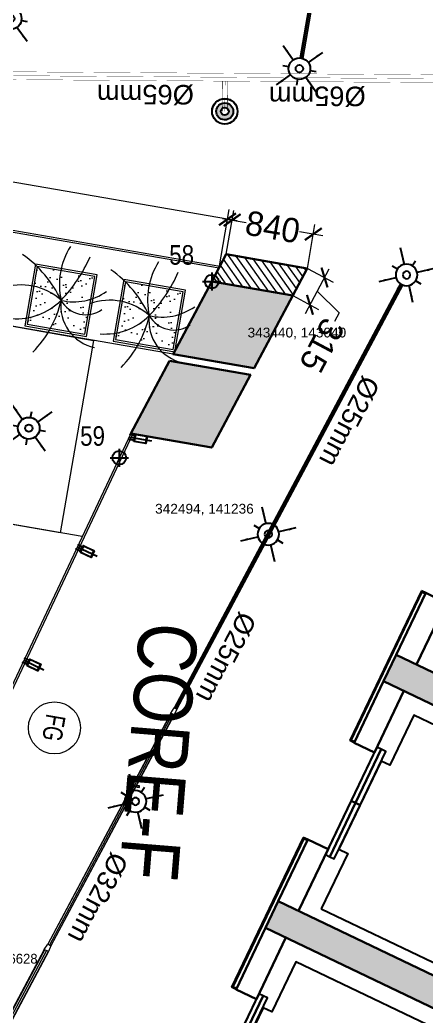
# Model space of a CAD drawing. Header units: inches. Extents: x 257070 to 799932, y -17980 to 269260.
# Drawn here: x 341477 to 345635, y 135518 to 145720 of the extents above; entities that cross this region are included whole.
import ezdxf
from ezdxf.enums import TextEntityAlignment as Align

# ---------------------------------------------------------------- set-up
doc = ezdxf.new("R2010")
doc.units = ezdxf.units.IN
doc.header["$MEASUREMENT"] = 0
doc.header["$PDMODE"] = 99
doc.header["$PDSIZE"] = 100
doc.linetypes.add('DASHED2', pattern=[0.375, 0.25, -0.125])
for name, color, linetype in [('0-AES-F-SPRINKLER', 10, 'Continuous'), ('0-aes-ff Nozzel', 30, 'Continuous'), ('0-aes-water curtan pipe', 200, 'Continuous'), ('C 9$0$DSP_GLAZING', 150, 'Continuous'), ('C 9$0$DSP_MISCELANEOUS', 143, 'Continuous'), ('DSP_DOOR', 8, 'Continuous'), ('DSP_LIFT CAR', 251, 'Continuous'), ('DSP_SLAB CO-ORDINATES', 160, 'Continuous'), ('DSP_TEXT', 6, 'Continuous'), ('F 9$0$DSP_SLAB CO-ORDINATES', 5, 'Continuous'), ('F 9$0$DSP_WALL CO-ORDINATES', 5, 'Continuous')]:
    doc.layers.add(name, color=color, linetype=linetype)
for name, color, linetype, lineweight in [('0-AES-F-SPRINKLER PIPE', 10, 'Continuous', 15), ('0-aes-FF-Sprinkler Header', 5, 'Continuous', 0), ('04--HATCH-0', 253, 'Continuous', 13), ('05--TEXT-1', 1, 'Continuous', 20), ('07--DIM-1', 1, 'Continuous', 20), ('08--DOOR REF', 7, 'Continuous', 20), ('08--DOORREF', 7, 'Continuous', 20), ('08--DOORREF-1', 7, 'Continuous', 20), ('E--CONCRETE-4', 4, 'Continuous', 40), ('E--CONCRETE-SHADE', 253, 'Continuous', 20), ('F--BRICKWALL HATCH', 252, 'Continuous', 20), ('F--BRICKWALL-3', 252, 'Continuous', 30), ('L--GLASS-01', 142, 'Continuous', 20), ('M--TILING-2', 252, 'Continuous', 18), ('Q--PARKING', 253, 'Continuous', 13)]:
    doc.layers.add(name, color=color, linetype=linetype, lineweight=lineweight)
doc.layers.add('N--FURNITURE-3', color=7, linetype='Continuous', lineweight=13, true_color=0xd47d7d)
doc.styles.add('F 9$0$Standard', font='arial.ttf')
doc.styles.add('F 9$0$TEXT style 75', font='ARIALN.TTF')
doc.styles.get("Standard").update_dxf_attribs({"font": 'arial.ttf'})
doc.styles.add('TEXT style 175', font='GOTHIC.TTF')
doc.styles.add('Text style 250', font='ARIALN.TTF', dxfattribs={"height": 500})
doc.dimstyles.new('175', dxfattribs={"dimtxt": 350, "dimasz": 263, "dimexe": 263, "dimexo": 0, "dimgap": 175, "dimtad": 0, "dimdec": 0, "dimrnd": 5, "dimzin": 0, "dimdsep": 46, "dimtxsty": 'TEXT style 175', "dimblk": 'OBLIQUE', "dimcen": 0.09, "dimdle": 263, "dimclrd": 256, "dimclre": 256, "dimclrt": 256, "dimadec": 0, "dimazin": 0, "dimtfac": 1, "dimtdec": 0, "dimtofl": 0, "dimtmove": 1, "dimatfit": 3, "dimldrblk": 'OPEN90', "dimfxl": 1, "dimtolj": 1, "dimtzin": 0, "dimarcsym": 0})
doc.dimstyles.new('ISO-25', dxfattribs={"dimtxt": 2.5, "dimasz": 2.5, "dimexe": 1.25, "dimexo": 0.625, "dimtad": 1, "dimtxsty": 'Standard', "dimcen": 2.5, "dimadec": 0, "dimazin": 0, "dimtfac": 1, "dimtmove": 0, "dimatfit": 3, "dimfxl": 1, "dimarcsym": 0})

# ---------------------------------------------------------------- blocks, each defined once
blk = doc.blocks.new('_ArchTick')
at = {"color": 0, "linetype": 'ByBlock', "const_width": 0.15}
blk.add_lwpolyline([(-0.5, -0.5), (0.5, 0.5)], dxfattribs=at)
blk = doc.blocks.new('*D77')
at = {"layer": '07--DIM-1', "color": 8, "lineweight": -2, "transparency": 16777216}
for p, q in [((9244, 30014), (9244, 26257)), ((9750, 29914), (9144, 29914)), ((9244, 21787), (9244, 25544)), ((9750, 21887), (9144, 21887))]:
    blk.add_line(p, q, dxfattribs=at)
at = {"layer": 'DEFPOINTS', "color": 0, "transparency": 16777216}
for p in [(9244, 29914), (9750, 29914), (9750, 21887)]:
    blk.add_point(p, dxfattribs=at)
at = {"layer": '07--DIM-1', "color": 8, "lineweight": -2, "transparency": 16777216, "xscale": 150, "yscale": 150, "zscale": 150}
for p, rotation in [((9244, 29914), 90), ((9244, 21887), 270)]:
    blk.add_blockref('_ArchTick', p, dxfattribs=dict(at, rotation=rotation))
at = {"layer": '07--DIM-1', "transparency": 16777216, "insert": (9244, 25900), "char_height": 250, "attachment_point": 5, "rotation": 90, "style": 'TEXT style 175'}
blk.add_mtext('\\A1;8025', dxfattribs=at)
blk = doc.blocks.new('_Oblique')
at = {"color": 0, "linetype": 'ByBlock', "lineweight": -2}
blk.add_line((-0.5, -0.5), (0.5, 0.5), dxfattribs=at)
blk = doc.blocks.new('_Open90')
at = {"color": 0, "linetype": 'ByBlock', "lineweight": -2}
for p, q in [((-0.5, 0.5), (0, 0)), ((0, 0), (-1, 0)), ((0, 0), (-0.5, -0.5))]:
    blk.add_line(p, q, dxfattribs=at)
blk = doc.blocks.new('*D73')
at = {"layer": '07--DIM-1', "color": 8, "lineweight": -2, "transparency": 16777216}
for p, q in [((9244, 30906), (9244, 30661)), ((9600, 30806), (9144, 30806)), ((9244, 29863), (9244, 30108)), ((9600, 29963), (9144, 29963))]:
    blk.add_line(p, q, dxfattribs=at)
at = {"layer": 'DEFPOINTS', "color": 0, "transparency": 16777216}
for p in [(9600, 30806), (9244, 29963), (9600, 29963)]:
    blk.add_point(p, dxfattribs=at)
at = {"layer": '07--DIM-1', "color": 8, "lineweight": -2, "transparency": 16777216, "xscale": 150, "yscale": 150, "zscale": 150}
for p, rotation in [((9244, 30806), 90), ((9244, 29963), 270)]:
    blk.add_blockref('_ArchTick', p, dxfattribs=dict(at, rotation=rotation))
at = {"layer": '07--DIM-1', "transparency": 16777216, "insert": (9244, 30384), "char_height": 250, "attachment_point": 5, "rotation": 90, "style": 'TEXT style 175'}
blk.add_mtext('\\A1;840', dxfattribs=at)
blk = doc.blocks.new('*D74')
at = {"layer": '07--DIM-1', "color": 8, "lineweight": -2, "transparency": 16777216}
for p, q in [((9812, 30946), (9993, 31205)), ((9993, 31205), (10088, 31173)), ((10058, 30865), (9567, 31026)), ((9600, 30806), (9693, 31090)), ((9900, 30707), (9994, 30991))]:
    blk.add_line(p, q, dxfattribs=at)
at = {"layer": 'DEFPOINTS', "color": 0, "transparency": 16777216}
for p in [(9662, 30995), (9600, 30806), (9900, 30707)]:
    blk.add_point(p, dxfattribs=at)
at = {"layer": '07--DIM-1', "color": 8, "lineweight": -2, "transparency": 16777216, "xscale": 150, "yscale": 150, "zscale": 150}
for p, rotation in [((9662, 30995), 161.769961501329), ((9963, 30896), 341.769961501329)]:
    blk.add_blockref('_ArchTick', p, dxfattribs=dict(at, rotation=rotation))
at = {"layer": '07--DIM-1', "transparency": 16777216, "insert": (10352, 31087), "char_height": 250, "attachment_point": 5, "rotation": 341.77, "style": 'TEXT style 175'}
blk.add_mtext('\\A1;315', dxfattribs=at)
blk = doc.blocks.new('*U45')
at = {"layer": 'DSP_SLAB CO-ORDINATES', "color": 206}
for p, q in [((0, -188), (0, 188)), ((-188, 0), (188, 0))]:
    blk.add_line(p, q, dxfattribs=at)
at = {"layer": 'DSP_SLAB CO-ORDINATES', "color": 206, "ltscale": 3.5}
blk.add_lwpolyline([(-105, 0), (0, 106), (105, 0), (0, -105), (-105, 0)], dxfattribs=at)
at = {"layer": 'DEFPOINTS', "style": 'TEXT style 175'}
blk.add_attdef('CORDINATE', (367, -572), '', height=100, dxfattribs=at)
at = {"layer": 'DSP_SLAB CO-ORDINATES', "color": 214, "style": 'TEXT style 175'}
blk.add_attdef('NO.', (211, -85), '', height=500, rotation=270, dxfattribs=at)
blk = doc.blocks.new('*U511')
at = {"layer": 'F 9$0$DSP_WALL CO-ORDINATES'}
for p, q in [((-94, 0), (94, 0)), ((0, 92), (0, -92))]:
    blk.add_line(p, q, dxfattribs=at)
blk.add_circle((0, 0), 70.3, dxfattribs=at)
at = {"layer": 'DEFPOINTS', "style": 'F 9$0$Standard'}
blk.add_attdef('CORDINATE', (367, -572), '', height=100, dxfattribs=at)
at = {"layer": 'F 9$0$DSP_WALL CO-ORDINATES', "style": 'F 9$0$TEXT style 75'}
blk.add_attdef('NO.', (-435, 173), '', height=200, dxfattribs=at)
blk = doc.blocks.new('*U512')
at = {"layer": 'F 9$0$DSP_WALL CO-ORDINATES'}
for p, q in [((-94, 0), (94, 0)), ((0, 92), (0, -92))]:
    blk.add_line(p, q, dxfattribs=at)
blk.add_circle((0, 0), 70.3, dxfattribs=at)
at = {"layer": 'DEFPOINTS', "style": 'F 9$0$Standard'}
blk.add_attdef('CORDINATE', (367, -572), '', height=100, dxfattribs=at)
at = {"layer": 'F 9$0$DSP_WALL CO-ORDINATES', "style": 'F 9$0$TEXT style 75'}
blk.add_attdef('NO.', (-401, 123), '', height=200, dxfattribs=at)
blk = doc.blocks.new('CE_B2_AP$0$P-Lift')
at = {"layer": 'DSP_LIFT CAR', "color": 8}
for points in [[(-41486, 62598), (-41486, 62748), (-42786, 62748), (-42786, 62598), (-41486, 62598)], [(-43265, 60470), (-43265, 62496), (-42536, 62496), (-42536, 62496), (-41736, 62496), (-41736, 62496), (-41067, 62496), (-41067, 60470), (-41636, 60470), (-41636, 60370), (-42636, 60370), (-42636, 60470), (-43265, 60470)]]:
    blk.add_lwpolyline(points, dxfattribs=at)
at = {"layer": 'DSP_LIFT CAR', "color": 8, "elevation": 0}
for points in [[(-42135, 60320), (-42746, 60320), (-42746, 60370), (-42135, 60370), (-42135, 60320)], [(-42135, 60270), (-42746, 60270), (-42746, 60320), (-42135, 60320), (-42135, 60270)], [(-41526, 60320), (-42135, 60320), (-42135, 60370), (-41526, 60370), (-41526, 60320)], [(-41526, 60270), (-42135, 60270), (-42135, 60320), (-41526, 60320), (-41526, 60270)]]:
    blk.add_lwpolyline(points, dxfattribs=at)
blk = doc.blocks.new('C 9$0$GLMUL')
at = {"layer": 'C 9$0$DSP_GLAZING', "color": 253, "ltscale": 3.5}
for points in [[(65515, 39378), (65503, 39378), (65503, 39428), (65500, 39428), (65500, 39378), (65456, 39378), (65456, 39428), (65453, 39428), (65453, 39378), (65440, 39378), (65440, 39253), (65515, 39253)], [(65443, 39256), (65443, 39375), (65512, 39375), (65512, 39256)]]:
    blk.add_lwpolyline(points, close=True, dxfattribs=at)
blk = doc.blocks.new('C 9$0$GRIDG')
at = {"layer": 'C 9$0$DSP_MISCELANEOUS', "color": 8, "ltscale": 3.5}
blk.add_line((39148, 75466), (38926, 75503), dxfattribs=at)
at = {"color": 8, "rotation": 260.4679748069429}
blk.add_blockref('C 9$0$GLMUL', (11108, 146569), dxfattribs=at)
blk = doc.blocks.new('OPEN-NO')
at = {"layer": '08--DOORREF-1'}
blk.add_circle((0, 0), 300, dxfattribs=at)
at = {"layer": '08--DOORREF', "width": 0.7}
blk.add_attdef('OPEINGNO', text='', height=225, rotation=24.75, dxfattribs=at).set_placement((3, -5), align=Align.MIDDLE)
blk = doc.blocks.new('*U734')
at = {"layer": '0-AES-F-SPRINKLER PIPE', "color": 200, "lineweight": 30, "const_width": 2.67}
for points in [[(-1770300, 98912), (-1770300, 48792)], [(-1770220, 98912), (-1770220, 48792)]]:
    blk.add_lwpolyline(points, dxfattribs=at)
at = {"layer": '0-AES-F-SPRINKLER PIPE', "color": 252, "lineweight": 30, "const_width": 2.67}
blk.add_lwpolyline([(-1770260, 98912), (-1770260, 48792)], dxfattribs=at)
blk = doc.blocks.new('*U701')
at = {"layer": '0-aes-FF-Sprinkler Header', "color": 1, "const_width": 5}
for points in [[(12087231, -3664419), (12087541, -3664419)], [(12087231, -3664469), (12087541, -3664469)]]:
    blk.add_lwpolyline(points, dxfattribs=at)
at = {"layer": '0-aes-FF-Sprinkler Header', "color": 8, "const_width": 2}
blk.add_lwpolyline([(12087231, -3664444), (12087541, -3664444)], dxfattribs=at)
blk = doc.blocks.new('Nozzel')
at = {"transparency": 33554585}
h = blk.add_hatch(color=30, dxfattribs=at)
h.dxf.hatch_style = 1
edge = h.paths.add_edge_path()
edge.add_ellipse((-1664094, 224269), major_axis=(0.9, 87), ratio=1, start_angle=0, end_angle=360)
edge = h.paths.add_edge_path(flags=16)
edge.add_arc((-1664094, 224269), 40, 0, 360)
blk.add_circle((-1664094, 224269), 40)
at = {"layer": '0-AES-F-SPRINKLER', "color": 13}
blk.add_circle((-1664094, 224269), 131, dxfattribs=at)
for major_axis, start_param, end_param in [((1, 130), 1.575618, 7.858803), ((0.9, 87), 1.580914353715009, 7.864099660894595)]:
    blk.add_ellipse((-1664094, 224269), major_axis=major_axis, ratio=1, start_param=start_param, end_param=end_param, dxfattribs=at)
at = {"layer": '0-AES-F-SPRINKLER PIPE', "lineweight": 30, "rotation": 180}
blk.add_blockref('*U701', (10423137, -3440175), dxfattribs=at)
blk = doc.blocks.new('A$C62443269')
at = {"layer": '04--HATCH-0'}
h = blk.add_hatch(dxfattribs=at)
h.set_pattern_fill('AR-SAND', color=104, scale=100, angle=-23.57346)
h.set_pattern_definition([(13.926542, (-409500.4, -1079992.42), (71.284757, 179.121923), [0, -152, 0, -170, 0, -162.5]), (343.926542, (-409500.4, -1079992.42), (275.07308, 187.885554), [0, -82, 0, -137, 0, -52.5]), (303.926542, (-409613.13, -1079943.23), (285.652397, -124.02348), [0, -50, 0, -180, 0, -235]), (293.926542, (-409613.13, -1079943.23), (310.626355, -39.77918), [0, -25, 0, -118, 0, -135])])
h.paths.add_polyline_path([(10053, 29594), (10653, 29594), (10653, 28994), (10053, 28994)])
h = blk.add_hatch(dxfattribs=at)
h.set_pattern_fill('AR-SAND', color=104, scale=100, angle=-23.57346)
h.set_pattern_definition([(13.926542, (-409500.4, -1080909.29), (71.284757, 179.121923), [0, -152, 0, -170, 0, -162.5]), (343.926542, (-409500.4, -1080909.29), (275.07308, 187.885554), [0, -82, 0, -137, 0, -52.5]), (303.926542, (-409613.13, -1080860.1), (285.652397, -124.02348), [0, -50, 0, -180, 0, -235]), (293.926542, (-409613.13, -1080860.1), (310.626355, -39.77918), [0, -25, 0, -118, 0, -135])])
h.paths.add_polyline_path([(10053, 28677.1), (10653, 28677.1), (10653, 28077.1), (10053, 28077.1)])
at = {"layer": 'E--CONCRETE-SHADE', "ltscale": 2}
for points in [[(9900.3, 29864.2), (9900.2, 30706.5), (10700.3, 30443), (10700.3, 29600.7)], [(10775.3, 29576), (10775.3, 30418.3), (11575.3, 30154.8), (11575.3, 29312.5)]]:
    blk.add_hatch(color=256, dxfattribs=at).paths.add_polyline_path(points)
at = {"layer": 'F--BRICKWALL HATCH'}
h = blk.add_hatch(dxfattribs=at)
h.set_pattern_fill('ANSI31', color=256, scale=500, style=0)
h.set_pattern_definition([(45, (-71596.025, -43230.7), (-44.194174, 44.194174), [])])
h.paths.add_polyline_path([(802.8, 33521.3), (6099.6, 31485.6), (6099.6, 2529.9), (802.9, 960.3), (803.2, 1116.9), (5949.6, 2641.9), (5949.6, 31382.5), (803.2, 33360.4)])
h.paths.add_polyline_path([(9891, 3809.8), (9599.6, 3735), (9599.6, 2909.1), (9891.3, 2984)])
h.paths.add_polyline_path([(9900.2, 30706.5), (9599.6, 30805.5), (9599.6, 29963.3), (9900.3, 29864.2)])
at = {"layer": '04--HATCH-0', "color": 104}
for centre, radius, start, end in [((9775.6, 29326.9), 578.4, 356.74172, 45.11048), ((10171, 29517.8), 288.5, 309.11841, 45.10488), ((10333.3, 29731.3), 437.8, 272.58316, 357.8681), ((9513.6, 28053.4), 1497.9, 55.91703, 76.50108), ((10074, 29965.6), 727.3, 247.43335, 292.56665), ((11054.3, 28298.6), 1217.6, 125.16379, 154.32339), ((10852.3, 28971), 594.7, 147.10102, 210.24805), ((10301.3, 28200.9), 1094.4, 55.21654, 87.29088), ((9975.8, 28763.9), 650.6, 5.815, 54.56725), ((9775.6, 28410), 578.4, 356.74172, 45.11048), ((10171, 28601), 288.5, 309.11841, 45.10488), ((10333.3, 28814.5), 437.8, 272.58316, 357.8681), ((9513.6, 27136.5), 1497.9, 55.91703, 76.50108), ((10074, 29048.7), 727.3, 247.43335, 292.56665), ((11054.3, 27381.7), 1217.6, 125.16379, 154.32339), ((10852.3, 28054.1), 594.7, 147.10102, 210.24805), ((10301.3, 27284), 1094.4, 55.21654, 87.29088), ((9975.8, 27847), 650.6, 5.815, 54.56725)]:
    blk.add_arc(centre, radius, start, end, dxfattribs=at)
at = {"layer": 'E--CONCRETE-4', "lineweight": 30}
for points in [[(9900.3, 29864.2), (9900.2, 30706.5), (10700.3, 30443), (10700.3, 29600.7)], [(10775.3, 29576), (10775.3, 30418.3), (11575.3, 30154.8), (11575.3, 29312.5)]]:
    blk.add_lwpolyline(points, close=True, dxfattribs=at)
at = {"layer": 'F--BRICKWALL-3'}
blk.add_lwpolyline([(9900.2, 30706.5), (9599.6, 30805.5), (9599.6, 29963.3), (9900.3, 29864.2)], close=True, dxfattribs=at)
at = {"layer": 'L--GLASS-01'}
for p, q in [((9729.6, 21887.1), (9729.6, 29920.4)), ((9749.6, 21887.1), (9749.6, 29913.8))]:
    blk.add_line(p, q, dxfattribs=at)
at = {"layer": 'N--FURNITURE-3'}
for points in [[(10033, 28974), (10673, 28974), (10673, 29614), (10033, 29614)], [(10053, 28994), (10653, 28994), (10653, 29594), (10053, 29594)], [(10033, 28057.1), (10673, 28057.1), (10673, 28697.1), (10033, 28697.1)], [(10053, 28077.1), (10653, 28077.1), (10653, 28677.1), (10053, 28677.1)]]:
    blk.add_lwpolyline(points, close=True, dxfattribs=at)
at = {"layer": '07--DIM-1'}
for p1, p2, distance, picture, middle in [((9900.2, 30706.5), (9599.6, 30805.5), -199.5, '*D74', (10135.7, 31157.7)), ((9599.6, 30805.5), (9599.6, 29963.3), -356.1, '*D73', (9243.5, 30384.4)), ((9749.6, 21887.1), (9749.6, 29913.8), 506.1, '*D77', (9243.5, 25900.5))]:
    dim = blk.add_aligned_dim(p1=p1, p2=p2, distance=distance, dimstyle='175', override={"dimfxl": 0}, dxfattribs=at)
    dim.commit()
    dim.dimension.update_dxf_attribs({"geometry": picture, "text_midpoint": middle})
blk = doc.blocks.new('*U603')
at = {"layer": '0-AES-F-SPRINKLER'}
for p, q in [((171672, 56809), (171672, 56871)), ((171562, 56699), (171500, 56699)), ((171783, 56699), (171845, 56699)), ((171672, 56588), (171672, 56526))]:
    blk.add_line(p, q, dxfattribs=at)
for radius in [111, 37.8]:
    blk.add_circle((171672, 56699), radius, dxfattribs=at)
at = {"layer": '0-AES-F-SPRINKLER PIPE'}
for points, override in [([(171468, 56903), (171594, 56777)], {"dimasz": 70, "dimtad": 0, "dimfxl": 13, "dimarcsym": 1}), ([(171877, 56903), (171751, 56777)], {"dimasz": 70, "dimtad": 0, "dimfxl": 13, "dimarcsym": 1}), ([(171468, 56494), (171594, 56620)], {"dimasz": 70, "dimtad": 0, "dimfxl": 13, "dimarcsym": 1}), ([(171877, 56494), (171751, 56620)], {"dimasz": 70, "dimgap": 0.625, "dimtad": 0, "dimfxl": 13, "dimarcsym": 1})]:
    blk.add_leader(points, dimstyle='ISO-25', override=override, dxfattribs=at)

msp = doc.modelspace()

# ---------------------------------------------------------------- hatches: boundary and pattern name
at = {"layer": 'E--CONCRETE-SHADE', "ltscale": 2}
h = msp.add_hatch(color=8, dxfattribs=at)
h.paths.add_polyline_path([(311837.1, 164085.9), (311779.1, 164380.3), (309002.5, 163833.1), (308519.1, 166285.9), (308154.9, 168134.2), (311141.5, 167615.7), (311079.4, 167931), (307776.2, 168504.4), (309004.6, 162271), (305568.6, 161593.8), (305626.2, 161299.4), (309062.6, 161976.6), (309764.5, 158414.7), (306064.4, 159056.9), (306126, 158741.7), (313129.8, 157526.1), (313067.7, 157841.3), (310081.1, 158359.7), (309601.9, 160791.6), (312378.5, 161338.8), (312320.5, 161633.1), (309543.9, 161085.9), (309060.5, 163538.8)])
h.paths.add_polyline_path([(314422.1, 147771), (314409.3, 148077.6), (307729.7, 149232.4), (307742.6, 148925.7), (311266.6, 148316.5), (311366.9, 145918.6), (307874.4, 145772.6), (307886.9, 145472.8), (311379.4, 145618.8), (311676.6, 138502.2), (314832.1, 137956.8), (314819.3, 138263.4), (311966.2, 138756.6), (311858.5, 141334.9), (314686.1, 141453.1), (314673.5, 141752.8), (311846, 141634.7), (311741.7, 144132.5), (314569.2, 144250.6), (314556.7, 144550.4), (311729.1, 144432.2), (311569, 148264.2)])
h.paths.add_polyline_path([(362097.9, 159089.1), (358648.9, 159687.8), (358449.9, 159417.8), (361568.5, 158877.3), (358714.7, 155013.4), (356438.3, 156694.7), (356260.1, 156453.3), (358536.5, 154772), (357051.2, 152761.1), (354775.1, 154442.2), (354596.8, 154200.9), (356873, 152519.7), (355387.8, 150508.8), (352268.8, 151049.3), (352069.5, 150779.4), (359370.9, 149513.9), (359570.3, 149783.9), (355718.4, 150451.5), (358273.7, 153911.2), (361085, 151834.8), (361263.3, 152076.1), (358451.9, 154152.5)])
h.paths.add_polyline_path([(353526.5, 140987.9), (353661.1, 141269.2), (346873.8, 142445.2), (346739.3, 142164.1), (349636.4, 141662), (347882.7, 137997.6), (345330, 139219.2), (345200.5, 138948.6), (347753.2, 137727), (346674, 135471.9), (344121.3, 136693.5), (343991.8, 136422.9), (346544.5, 135201.3), (345465.3, 132946.2), (342568.2, 133448.3), (342433.7, 133167.1), (345637.9, 132611.8), (348778, 139173.3), (351935.1, 137662.4), (352064.6, 137933.1), (348907.5, 139443.9), (349943.5, 141608.8)])
for points in [[(343440.4, 143040.1), (344270.3, 142896.3), (343874.1, 142153.1), (343044.2, 142296.9)], [(343007, 142227.2), (343836.9, 142083.4), (343440.7, 141340.1), (342610.8, 141483.9)]]:
    msp.add_hatch(color=8, dxfattribs=at).paths.add_polyline_path(points)

# ---------------------------------------------------------------- linework, layer by layer
at = {"layer": '0-AES-F-SPRINKLER PIPE', "ltscale": 1000, "elevation": 0}
for points in [[(344975.8, 148989.2), (344341.9, 145331.6)], [(344978.7, 148988.7), (344344.9, 145331.5)], [(344991, 148986.6), (344357.3, 145330)], [(345003.4, 148984.4), (344369.5, 145327.2)], [(345006.3, 148983.9), (344372.4, 145326.3)], [(345370.4, 143017.6), (343055.1, 138674.6)], [(345372.8, 143015.8), (343057.7, 138673.1)], [(345383.5, 143009.3), (343068.8, 138667.3)], [(345394.9, 143004.1), (343079.8, 138661.4)], [(345397.7, 143003), (343082.5, 138660)], [(343022.6, 138621.1), (341761.2, 136254.9)], [(343025.3, 138619.7), (341763.9, 136253.5)], [(343039.4, 138612.2), (341778, 136246)], [(343053.5, 138604.6), (341792.1, 136238.4)], [(343056.2, 138603.2), (341794.7, 136237)]]:
    msp.add_lwpolyline(points, dxfattribs=at)
for points in [[(343055.1, 138674.6), (343082.5, 138660), (343056.2, 138603.2), (343022.6, 138621.1)], [(342637, 137886.2), (342634.3, 137870.4), (342699.6, 137859.1), (342702.3, 137874.9)], [(342639.5, 137882.6), (342637.8, 137872.9), (342697.1, 137862.6), (342698.8, 137872.4)], [(341761.2, 136254.9), (341794.7, 136237), (341768.8, 136177.8), (341726.5, 136200.4)]]:
    msp.add_lwpolyline(points, close=True, dxfattribs=at)
for points in [[(341726.5, 136200.4), (340064.9, 133083.6, 0.0797117), (340059.1, 133066.8), (339980.1, 132610.5)], [(341730, 136198.5), (340068.4, 133081.7, 0.0797117), (340063.1, 133066.1), (339984, 132609.9)], [(341747.7, 136189.1), (340086.1, 133072.3, 0.0797117), (340082.8, 133062.7), (340003.7, 132606.4)], [(341765.3, 136179.7), (340103.7, 133062.9, 0.0797117), (340102.5, 133059.3), (340023.4, 132603)], [(341768.8, 136177.8), (340107.3, 133061, 0.0797117), (340106.4, 133058.6), (340027.4, 132602.3)]]:
    msp.add_lwpolyline(points, format="xyb", dxfattribs=at)
at = {"layer": 'DSP_DOOR', "color": 8}
for p, q in [((344631, 137225.9, 0), (345105.9, 138218.2, 0)), ((343422.3, 134700.3, 0), (343897.2, 135692.5, 0))]:
    msp.add_line(p, q, dxfattribs=at)
at = {"layer": 'DSP_TEXT', "color": 8}
for p, q in [((345628, 139841.9, 0), (345582.6, 139863.6, 0)), ((345632.3, 139850.9, 0), (345586.9, 139872.6, 0)), ((344898.4, 138317.5, 0), (344852.9, 138339.2, 0)), ((344902.7, 138326.5, 0), (344857.2, 138348.3, 0)), ((344419.3, 137316.2, 0), (344373.6, 137338, 0)), ((344423.6, 137325.2, 0), (344377.9, 137347.1, 0)), ((343689.7, 135791.8, 0), (343643.9, 135813.7, 0)), ((343694, 135800.8, 0), (343648.2, 135822.7, 0))]:
    msp.add_line(p, q, dxfattribs=at)
at = {"layer": 'DSP_TEXT', "color": 8, "elevation": 0}
for points in [[(345586.9, 139872.6), (344852.9, 138339.2)], [(345596, 139868.3), (344861.9, 138334.9)], [(344377.9, 137347.1), (343643.9, 135813.7)], [(344387, 137342.7), (343652.9, 135809.4)]]:
    msp.add_lwpolyline(points, dxfattribs=at)
at = {"layer": 'E--CONCRETE-4', "color": 8, "lineweight": 30, "elevation": 0}
for points in [[(343440.4, 143040.1), (344270.3, 142896.3), (343874.1, 142153.1), (343044.2, 142296.9)], [(353526.5, 140987.9), (353661.1, 141269.2), (346873.8, 142445.2), (346739.3, 142164.1), (349636.4, 141662), (347882.7, 137997.6), (345330, 139219.2), (345200.5, 138948.6), (347753.2, 137727), (346674, 135471.9), (344121.3, 136693.5), (343991.8, 136422.9), (346544.5, 135201.3), (345465.3, 132946.2), (342568.2, 133448.3), (342433.7, 133167.1), (345637.9, 132611.8), (348778, 139173.3), (351935.1, 137662.4), (352064.6, 137933.1), (348907.5, 139443.9), (349943.5, 141608.8), (353526.5, 140987.9)], [(343007, 142227.2), (343836.9, 142083.4), (343440.7, 141340.1), (342610.8, 141483.9)]]:
    msp.add_lwpolyline(points, close=True, dxfattribs=at)
at = {"layer": 'F--BRICKWALL-3', "color": 8}
for p, q in [((345330, 139219.2, 0), (345632.3, 139850.9, 0)), ((345537.4, 139119.9, 0), (345839.7, 139751.6, 0)), ((344898.4, 138317.5, 0), (345200.5, 138948.6, 0)), ((345105.5, 138217.3, 0), (345407.9, 138849.3, 0)), ((344121.3, 136693.5, 0), (344423.6, 137325.2, 0)), ((344328.7, 136594.3, 0), (344631, 137225.9, 0)), ((343689.7, 135791.8, 0), (343991.8, 136422.9, 0)), ((343897.2, 135692.5, 0), (344199.2, 136323.7, 0))]:
    msp.add_line(p, q, dxfattribs=at)
at = {"layer": 'F--BRICKWALL-3', "color": 8, "ltscale": 0.1}
for p, q in [((345839.7, 139751.6, 0), (345632.3, 139850.9, 0)), ((344898.4, 138317.5, 0), (345105.9, 138218.2, 0)), ((344423.6, 137325.2, 0), (344631, 137225.9, 0)), ((343689.7, 135791.8, 0), (343897.2, 135692.5, 0))]:
    msp.add_line(p, q, dxfattribs=at)
at = {"layer": 'L--GLASS-01', "color": 8}
for p, q in [((342610.8, 141483.9, 0), (339329.6, 134516.9, 0)), ((342631.2, 141480.4, 0), (339350.1, 134513.4, 0))]:
    msp.add_line(p, q, dxfattribs=at)
at = {"layer": 'M--TILING-2', "color": 8, "elevation": 0}
for points in [[(343044.2, 142296.9), (317836, 146675.1)], [(342113.7, 140428.5), (317949.5, 144625.5)]]:
    msp.add_lwpolyline(points, dxfattribs=at)
at = {"layer": 'Q--PARKING', "color": 8, "elevation": 0}
msp.add_lwpolyline([(341889.4, 140467.5), (340904.1, 140638.6), (341246.4, 142609.1), (342231.6, 142438), (341889.4, 140467.5)], close=True, dxfattribs=at)

# ---------------------------------------------------------------- block references
at = {"color": 8, "extrusion": (2.54878e-13, -3.22733e-13, -1), "zscale": -1, "rotation": 115.5741023060952}
for p in [(-309900.7, 204272.5, 0), (-308692.1, 201747, 0), (-307483.4, 199221.4, 0)]:
    msp.add_blockref('CE_B2_AP$0$P-Lift', p, dxfattribs=at)
at = {"layer": '0-AES-F-SPRINKLER', "color": 7, "rotation": 80.15741243644592}
for p in [(367900.5, -33104.1, 0), (370856.4, -33616.9, 0), (368085.9, -37299.4, 0)]:
    msp.add_blockref('*U603', p, dxfattribs=at)
at = {"layer": '0-AES-F-SPRINKLER', "color": 7, "xscale": -1, "rotation": 58.06008191024046}
for p in [(484370, 258793.7, 0), (482954.6, 256138.5), (481594.8, 253403, 0)]:
    msp.add_blockref('*U603', p, dxfattribs=at)
at = {"layer": '0-aes-ff Nozzel', "rotation": 269.4058093131605}
msp.add_blockref('Nozzel', (102060, -1516895.6, 0), dxfattribs=at)
at = {"layer": '0-aes-water curtan pipe', "color": 51, "rotation": 89.59137065262729}
msp.add_blockref('*U734', (442611.8, 1914731.7, 0), dxfattribs=at)
at = {"layer": '08--DOOR REF', "color": 8}
ref = msp.add_blockref('OPEN-NO', (341829.8, 138469.8, 0), dxfattribs=dict(at, xscale=0.888888888888889, yscale=0.888888888888889, zscale=0.888888888888889, rotation=237.3549300501835))
ref.add_attrib('OPEINGNO', 'FG', dxfattribs={"layer": '08--DOORREF', "height": 200, "rotation": 260.1917, "width": 0.7}).set_placement((341824.7, 138469.7, 0), align=Align.MIDDLE)
at = {"layer": 'C 9$0$DSP_GLAZING', "color": 8, "xscale": -1}
for p, rotation in [((354514.9, 57270.9, 0), 340.6377677640698), ((331245.4, 55998.2, 0), 325.2710497435456), ((330698.5, 54837, 0), 325.2710497435456)]:
    msp.add_blockref('C 9$0$GRIDG', p, dxfattribs=dict(at, rotation=rotation))
at = {"layer": 'DSP_SLAB CO-ORDINATES', "color": 8, "ltscale": 3.5}
msp.add_blockref('*U45', (340323.7, 136627.6, 0), dxfattribs=at).add_auto_attribs({'NO.': '98', 'CORDINATE': '340324, 136628'})
at = {"layer": 'F 9$0$DSP_SLAB CO-ORDINATES', "color": 8, "ltscale": 3.5}
for name, p, values in [('*U511', (343440.4, 143040.1), {'NO.': '58', 'CORDINATE': '343440, 143040'}), ('*U512', (342493.9, 141235.8), {'NO.': '59', 'CORDINATE': '342494, 141236'})]:
    msp.add_blockref(name, p, dxfattribs=at).add_auto_attribs(values)
at = {"layer": 'M--TILING-2', "color": 8, "rotation": 260.1679168137408}
msp.add_blockref('A$C62443269', (315705.4, 157894.7, 0), dxfattribs=at)

# ---------------------------------------------------------------- texts
at = {"layer": '0-AES-F-SPRINKLER PIPE', "color": 7, "linetype": 'Continuous', "lineweight": -3, "ltscale": 0.9, "char_height": 200, "width": 685.774, "attachment_point": 2, "rotation": 242.42505}
for s, insert in [('%%C25mm', (344940.4, 141559.4)), ('%%C25mm', (343677.9, 139142.7)), ('%%C32mm', (342365.4, 136680.6))]:
    msp.add_mtext(s, dxfattribs=dict(at, insert=insert))
at = {"layer": '0-aes-water curtan pipe', "extrusion": (-9.40022e-12, -7.03085e-09, 1), "char_height": 200, "width": 685.774, "attachment_point": 2, "text_direction": (-0.999999, 0.001337, 0)}
for insert in [(342761.3, 144854.4, 0), (344520.5, 144837.2, 0)]:
    msp.add_mtext('%%C65mm', dxfattribs=dict(at, insert=insert))
at = {"layer": '05--TEXT-1', "color": 8, "linetype": 'DASHED2', "insert": (342893.2, 138226.6, 0), "char_height": 600, "attachment_point": 5, "rotation": 265.35069, "style": 'Text style 250'}
msp.add_mtext('CORE-F', dxfattribs=at)

doc.saveas('drawing.dxf')
